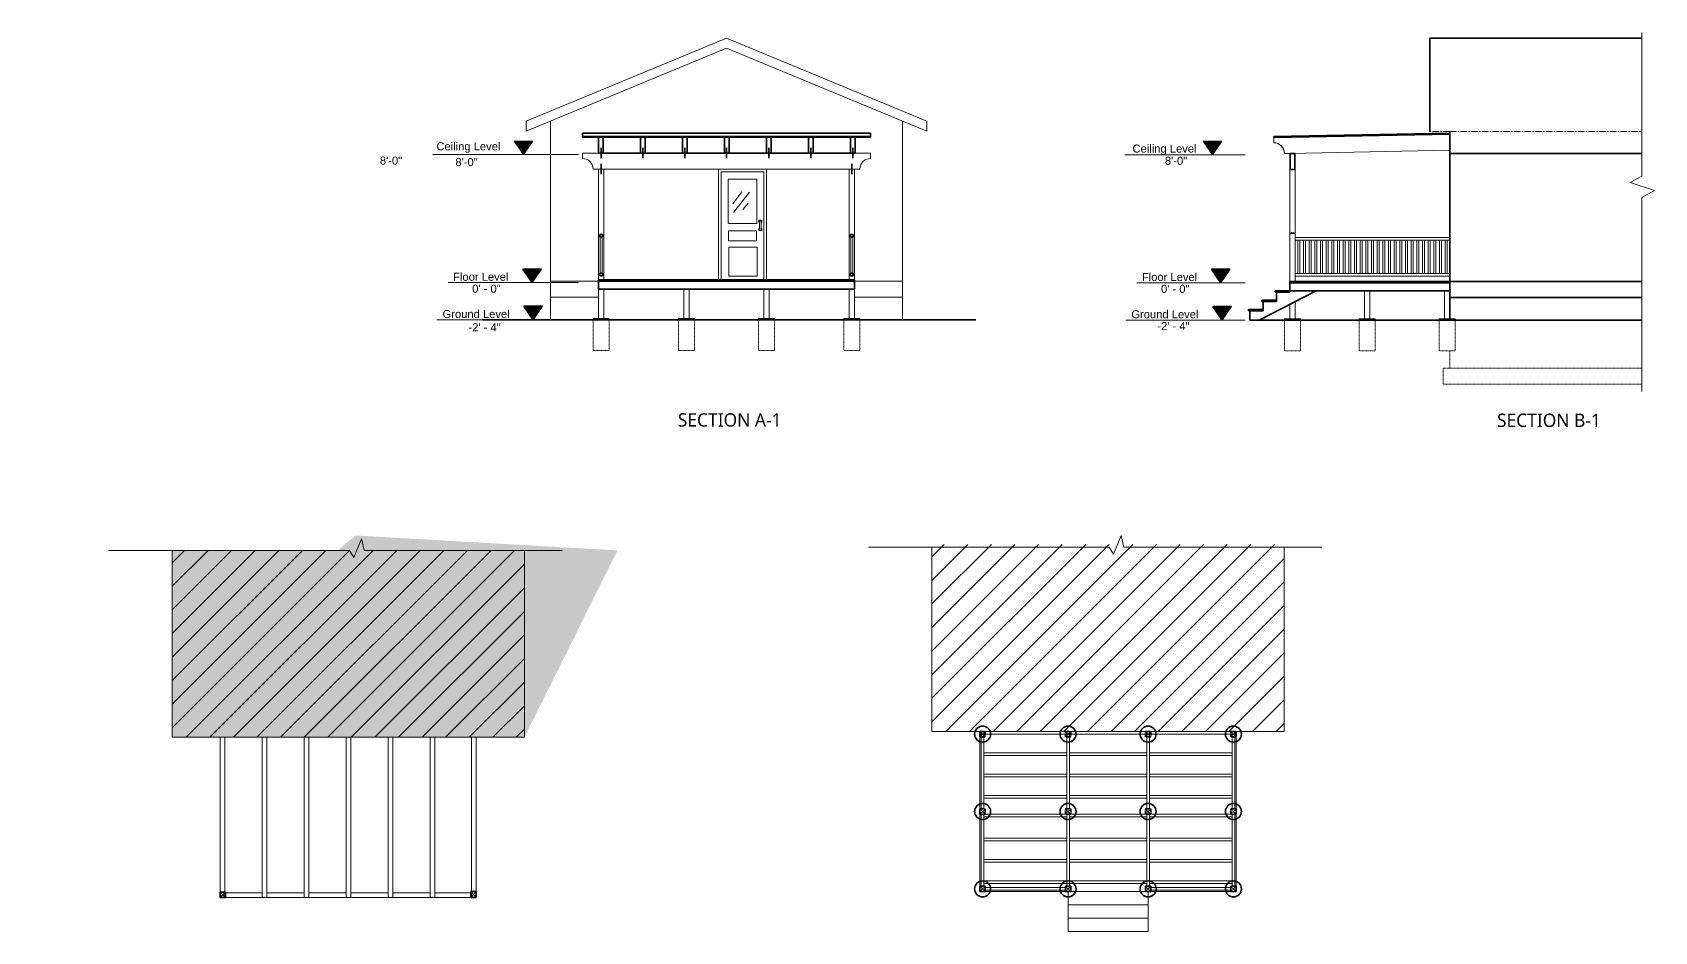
# Model space of a CAD drawing. Header units: inches. Extents: x -562 to 8953, y -6490 to -2066.
# Drawn here: x 6441 to 7657, y -4125 to -3451 of the extents above; entities that cross this region are included whole.
import ezdxf

# ---------------------------------------------------------------- set-up
doc = ezdxf.new("R2010")
doc.units = ezdxf.units.IN
doc.header["$MEASUREMENT"] = 0
for name, pattern in [('ACAD_ISO02W100', [15, 12, -3]), ('CENTER', [2, 1.25, -0.25, 0.25, -0.25]), ('Dash 1_16_', [0.125, 0.0625, -0.0625])]:
    doc.linetypes.add(name, pattern=pattern)
for name, color, linetype, lineweight in [('cen', 10, 'CENTER', 9), ('exist building dotline', 8, 'CENTER', 13), ('exsist building view line', 8, 'Continuous', 13), ('FOUNDATION', 95, 'CENTER', 9), ('Text', 7, 'Continuous', 9), ('wall', 70, 'Continuous', 35), ('wall section', 7, 'Continuous', 35), ('wall view line', 70, 'Continuous', 13), ('wood', 40, 'Continuous', 9)]:
    doc.layers.add(name, color=color, linetype=linetype, lineweight=lineweight)
doc.layers.add('dimensions', color=1, linetype='Continuous')
doc.layers.add('exist building section', color=7, linetype='Continuous', lineweight=35, true_color=0x757575)
doc.styles.add('Arial', font='arial.ttf', dxfattribs={"height": 6})
pattern_1 = [(45, (0, 0), (-0.00088388347648, 0.00088388347648), [])]

# ---------------------------------------------------------------- blocks, each defined once
blk = doc.blocks.new('4X9 POST')
at = {"layer": 'cen', "ltscale": 0.5}
for p, q in [((2, 2), (-2, -2)), ((-2, 2), (2, -2))]:
    blk.add_line(p, q, dxfattribs=at)
at = {"layer": 'wall', "color": 2, "linetype": 'CENTER', "ltscale": 2}
for p, q in [((-2, -2), (-2, 2)), ((-2, 2), (2, 2)), ((2, 2), (2, -2)), ((2, -2), (-2, -2))]:
    blk.add_line(p, q, dxfattribs=at)

msp = doc.modelspace()

# ---------------------------------------------------------------- hatches: boundary and pattern name
h = msp.add_hatch(color=256)
h.dxf.hatch_style = 1
h.paths.add_polyline_path([(6822.37, -3628.76), (6808.37, -3628.76), (6815.37, -3638.94)])
h = msp.add_hatch(color=256)
h.dxf.hatch_style = 1
h.paths.add_polyline_path([(7338.77, -3628.93), (7324.77, -3628.93), (7331.77, -3639.11)])
h = msp.add_hatch(color=256)
h.dxf.hatch_style = 1
h.paths.add_polyline_path([(6823.31, -3656.67), (6809.31, -3656.67), (6816.31, -3666.85)])
h = msp.add_hatch(color=256)
h.dxf.hatch_style = 1
h.paths.add_polyline_path([(7339.7, -3656.84), (7325.7, -3656.84), (7332.7, -3667.02)])
at = {"layer": 'Text', "ltscale": 100}
h = msp.add_hatch(color=256, dxfattribs=at)
h.dxf.hatch_style = 1
h.paths.add_polyline_path([(6816.01, -3532.76), (6802.01, -3532.76), (6809.01, -3542.94)])
h = msp.add_hatch(color=256, dxfattribs=at)
h.dxf.hatch_style = 1
h.paths.add_polyline_path([(7332.4, -3532.93), (7318.4, -3532.93), (7325.4, -3543.11)])
at = {"layer": 'wall view line', "ltscale": 100}
h = msp.add_hatch(dxfattribs=at)
h.set_pattern_fill('ANSI31', color=256, scale=0.01)
h.set_pattern_definition(pattern_1)
edge = h.paths.add_edge_path()
edge.add_line((6809.59, -3979.79), (6809.59, -3839.67))
edge.add_line((6677.59, -3979.79), (6809.59, -3979.79))
edge.add_line((6677.59, -3979.79), (6545.59, -3979.79))
edge.add_line((6545.59, -3979.79), (6545.59, -3839.67))
edge.add_line((6440.83, -3839.67), (6669.51, -3839.67))
edge.add_line((6689.36, -3839.67), (6879.56, -3839.67))
edge.add_line((6683.07, -3828.48), (6689.36, -3839.67))
edge.add_line((6676.78, -3847.41), (6683.07, -3828.48))
edge.add_line((6669.51, -3839.67), (6676.78, -3847.41))
h = msp.add_hatch(dxfattribs=at)
h.set_pattern_fill('ANSI31', color=256, scale=0.01)
h.set_pattern_definition(pattern_1)
edge = h.paths.add_edge_path()
edge.add_line((6689.36, -3839.67), (6879.56, -3839.67))
edge.add_line((6683.07, -3828.48), (6689.36, -3839.67))
edge.add_line((6676.78, -3847.41), (6683.07, -3828.48))
edge.add_line((6669.51, -3839.67), (6676.78, -3847.41))
edge.add_line((6440.83, -3839.67), (6669.51, -3839.67))
edge.add_line((6809.59, -3979.79), (6809.59, -3839.67))
h = msp.add_hatch(dxfattribs=at)
h.set_pattern_fill('ANSI31', color=256, scale=0.01)
h.set_pattern_definition(pattern_1)
edge = h.paths.add_edge_path()
edge.add_line((6545.59, -3979.79), (6545.59, -3839.67))
h = msp.add_hatch(dxfattribs=at)
h.set_pattern_fill('ANSI31', color=256, scale=0.01)
h.set_pattern_definition(pattern_1)
h.paths.add_polyline_path([(6545.59, -3839.67), (6809.59, -3839.67), (6809.59, -3979.79), (6677.59, -3979.79), (6545.59, -3979.79)])
edge = h.paths.add_edge_path(flags=17)
edge.add_line((6773.59, -3979.79), (6581.59, -3979.79))
h = msp.add_hatch(dxfattribs=at)
h.set_pattern_fill('ANSI31', color=252, scale=100)
h.paths.add_polyline_path([(6545.59, -3839.67), (6809.59, -3839.67), (6809.59, -3979.79), (6677.59, -3979.79), (6545.59, -3979.79)])
h = msp.add_hatch(dxfattribs=at)
h.set_pattern_fill('ANSI31', color=252, scale=100)
h.set_pattern_definition([(45, (569.582, 4.38), (-8.838835, 8.838835), [])])
h.paths.add_polyline_path([(7115.18, -3835.29), (7379.18, -3835.29), (7379.18, -3975.41), (7247.18, -3975.41), (7115.18, -3975.41)])

# ---------------------------------------------------------------- linework, layer by layer
for p, q in [((6822.37, -3628.76), (6808.37, -3628.76)), ((6815.37, -3638.94), (6808.37, -3628.76)), ((6815.37, -3638.94), (6822.37, -3628.76)), ((7338.77, -3628.93), (7324.77, -3628.93)), ((7331.77, -3639.11), (7324.77, -3628.93)), ((7331.77, -3639.11), (7338.77, -3628.93)), ((6823.31, -3656.67), (6809.31, -3656.67)), ((6816.31, -3666.85), (6809.31, -3656.67)), ((6816.31, -3666.85), (6823.31, -3656.67)), ((7339.7, -3656.84), (7325.7, -3656.84)), ((7332.7, -3667.02), (7325.7, -3656.84)), ((7332.7, -3667.02), (7339.7, -3656.84))]:
    msp.add_line(p, q)
at = {"layer": 'cen', "ltscale": 0.5}
for p, q in [((7219.18, -3975.41), (7215.18, -3979.41)), ((7215.18, -3975.41), (7219.18, -3979.41)), ((7219.18, -4033.41), (7215.18, -4037.41)), ((7215.18, -4033.41), (7219.18, -4037.41)), ((7155.18, -4091.41), (7151.18, -4095.41)), ((7151.18, -4091.41), (7155.18, -4095.41)), ((7219.18, -4091.41), (7215.18, -4095.41)), ((7215.18, -4091.41), (7219.18, -4095.41)), ((7279.18, -4091.41), (7275.18, -4095.41)), ((7275.18, -4091.41), (7279.18, -4095.41)), ((7343.18, -4091.41), (7339.18, -4095.41)), ((7339.18, -4091.41), (7343.18, -4095.41))]:
    msp.add_line(p, q, dxfattribs=at)
at = {"layer": 'dimensions', "lineweight": 0, "ltscale": 100}
for p, q in [((7647.36, -3451.37), (7647.36, -3559.1)), ((7647.36, -3559.1), (7638.68, -3563.82)), ((7638.68, -3563.82), (7656.9, -3569.83)), ((7656.9, -3569.83), (7647.36, -3575.12)), ((7647.36, -3575.12), (7647.36, -3720.43))]:
    msp.add_line(p, q, dxfattribs=at)
at = {"layer": 'exist building dotline', "ltscale": 4}
for q in [(7488.38, -3525.51), (7647.36, -3525.51)]:
    msp.add_line((7503.38, -3525.51), q, dxfattribs=at)
at = {"layer": 'exist building dotline', "linetype": 'ACAD_ISO02W100', "ltscale": 0.008}
for p, q in [((7503.38, -3690.02), (7503.38, -3703.02)), ((7503.38, -3703.02), (7498.38, -3703.02)), ((7498.38, -3703.02), (7498.38, -3715.02)), ((7503.38, -3703.02), (7647.36, -3703.02)), ((7498.38, -3715.02), (7647.36, -3715.02))]:
    msp.add_line(p, q, dxfattribs=at)
at = {"layer": 'exist building section'}
for p, q in [((7488.38, -3525.51), (7488.38, -3455.77)), ((7488.38, -3455.77), (7647.36, -3455.77)), ((7503.38, -3525.51), (7503.38, -3667.02)), ((7647.36, -3542.02), (7503.38, -3542.02)), ((7503.38, -3638.02), (7647.36, -3638.02)), ((7503.38, -3650.02), (7647.36, -3650.02))]:
    msp.add_line(p, q, dxfattribs=at)
at = {"layer": 'exist building section', "color": 252, "ltscale": 100}
for p, q in [((6581.59, -4099.79), (6581.59, -4095.79)), ((6581.59, -4095.79), (6585.59, -4095.79)), ((6585.59, -4095.79), (6581.59, -4099.79)), ((6581.59, -4095.79), (6585.59, -4099.79)), ((6585.59, -4095.79), (6585.59, -4099.79)), ((6769.59, -4099.79), (6769.59, -4095.29)), ((6769.59, -4095.29), (6773.59, -4095.29)), ((6773.59, -4095.29), (6769.59, -4099.79)), ((6769.59, -4095.29), (6773.59, -4099.79)), ((6773.59, -4095.29), (6773.59, -4099.79)), ((6585.59, -4099.79), (6581.59, -4099.79)), ((6770.09, -4099.79), (6769.59, -4099.79)), ((6773.59, -4099.79), (6769.84, -4099.79))]:
    msp.add_line(p, q, dxfattribs=at)
for centre in [(7153.18, -3977.41), (7217.18, -3977.41), (7277.18, -3977.41), (7341.18, -3977.41), (7153.18, -4035.41), (7217.18, -4035.41), (7277.18, -4035.41), (7341.18, -4035.41), (7153.18, -4093.41), (7217.18, -4093.41), (7277.18, -4093.41), (7341.18, -4093.41)]:
    msp.add_circle(centre, 6, dxfattribs=at)
at = {"layer": 'exsist building view line'}
for p, q in [((6961.13, -3455.6), (6810.85, -3517.85)), ((6961.13, -3463.18), (6810.85, -3525.43)), ((6961.13, -3455.6), (7111.41, -3517.85)), ((6961.13, -3463.18), (7111.41, -3525.43)), ((6810.85, -3517.85), (6810.85, -3525.43)), ((6829.13, -3649.85), (6829.13, -3517.85)), ((7093.13, -3517.85), (7093.13, -3649.85)), ((7111.41, -3517.85), (7111.41, -3525.43)), ((6865.13, -3637.85), (6829.13, -3637.85)), ((7057.13, -3637.85), (7093.13, -3637.85)), ((6829.13, -3649.85), (6829.13, -3666.85)), ((6865.13, -3649.85), (6829.13, -3649.85)), ((7057.13, -3649.85), (7093.13, -3649.85)), ((7093.13, -3666.85), (7093.13, -3649.85))]:
    msp.add_line(p, q, dxfattribs=at)
at = {"layer": 'exsist building view line', "color": 252, "ltscale": 100}
msp.add_line((7115.18, -3975.41), (7379.18, -3975.41), dxfattribs=at)
at = {"layer": 'FOUNDATION', "linetype": 'ACAD_ISO02W100', "ltscale": 0.008}
for p, q in [((6861.11, -3666.85), (6861.11, -3689.85)), ((6873.11, -3689.85), (6873.11, -3666.85)), ((6925.11, -3666.85), (6925.11, -3689.85)), ((6937.11, -3689.85), (6937.11, -3666.85)), ((6985.15, -3666.85), (6985.15, -3689.85)), ((6997.15, -3689.85), (6997.15, -3666.85)), ((7049.11, -3666.85), (7049.11, -3689.85)), ((7061.11, -3689.85), (7061.11, -3666.85)), ((6861.11, -3689.85), (6873.11, -3689.85)), ((6925.11, -3689.85), (6937.11, -3689.85)), ((6985.15, -3689.85), (6997.15, -3689.85)), ((7049.11, -3689.85), (7061.11, -3689.85))]:
    msp.add_line(p, q, dxfattribs=at)
at = {"layer": 'FOUNDATION', "linetype": 'Dash 1_16_'}
for p, q in [((7379.39, -3667.02), (7379.39, -3690.02)), ((7391.39, -3690.02), (7391.39, -3667.02)), ((7435.39, -3667.02), (7435.39, -3690.02)), ((7447.39, -3690.02), (7447.39, -3667.02)), ((7495.39, -3667.02), (7495.39, -3690.02)), ((7507.39, -3690.02), (7507.39, -3667.02)), ((7379.39, -3690.02), (7391.39, -3690.02)), ((7435.39, -3690.02), (7447.39, -3690.02)), ((7495.39, -3690.02), (7507.39, -3690.02))]:
    msp.add_line(p, q, dxfattribs=at)
at = {"layer": 'Text', "ltscale": 100}
for p, q in [((6816.01, -3532.76), (6802.01, -3532.76)), ((6809.01, -3542.94), (6802.01, -3532.76)), ((6809.01, -3542.94), (6816.01, -3532.76)), ((7332.4, -3532.93), (7318.4, -3532.93)), ((7325.4, -3543.11), (7318.4, -3532.93)), ((7325.4, -3543.11), (7332.4, -3532.93)), ((7349.88, -3543.11), (7259.71, -3543.11)), ((7349.88, -3639.11), (7268.77, -3639.11)), ((7349.88, -3667.02), (7260.47, -3667.02))]:
    msp.add_line(p, q, dxfattribs=at)
at = {"layer": 'Text', "linetype": 'CENTER'}
for p, q in [((6850.31, -3542.94), (6741.01, -3542.94)), ((6850.31, -3638.94), (6752.37, -3638.94)), ((6850.31, -3666.85), (6744.07, -3666.85))]:
    msp.add_line(p, q, dxfattribs=at)
at = {"layer": 'wall', "ltscale": 100}
for p, q in [((6853.13, -3529.26), (6853.13, -3526.76)), ((6853.13, -3526.76), (7069.13, -3526.76)), ((7057.63, -3529.85), (7061.13, -3529.85)), ((7069.13, -3526.76), (7069.13, -3529.26)), ((7503.38, -3526.93), (7371.38, -3529.43)), ((7503.38, -3527.52), (7371.38, -3530.02)), ((7371.38, -3530.02), (7371.38, -3529.43)), ((6865.13, -3541.85), (7057.13, -3541.85)), ((7383.63, -3554.02), (7383.63, -3542.02)), ((7383.63, -3542.02), (7387.13, -3542.02)), ((7387.13, -3542.02), (7387.13, -3554.02)), ((7383.63, -3554.02), (7387.13, -3554.02)), ((6868.13, -3602.85), (6866.13, -3602.85)), ((6866.13, -3602.85), (6866.13, -3604.85)), ((6868.13, -3604.85), (6866.13, -3604.85)), ((6867.13, -3604.85), (6866.38, -3604.85)), ((6868.13, -3602.85), (6868.13, -3604.85)), ((7054.13, -3602.85), (7056.13, -3602.85)), ((7054.13, -3602.85), (7054.13, -3604.85)), ((7054.13, -3604.85), (7056.13, -3604.85)), ((7056.13, -3602.85), (7056.13, -3604.85)), ((6868.13, -3631.85), (6866.13, -3631.85)), ((6866.13, -3631.85), (6866.13, -3633.85)), ((6868.13, -3633.85), (6866.13, -3633.85)), ((6868.13, -3631.85), (6868.13, -3633.85)), ((7054.13, -3631.85), (7056.13, -3631.85)), ((7054.13, -3631.85), (7054.13, -3633.85)), ((7054.13, -3633.85), (7056.13, -3633.85)), ((7056.13, -3631.85), (7056.13, -3633.85)), ((6865.13, -3636.85), (6865.13, -3643.85)), ((6865.13, -3636.85), (7057.13, -3636.85)), ((6865.13, -3637.85), (7057.13, -3637.85)), ((6865.13, -3637.85), (6955.13, -3637.85)), ((6865.13, -3643.85), (6955.13, -3643.85)), ((6865.13, -3643.85), (7057.13, -3643.85)), ((7057.13, -3636.85), (7057.13, -3643.85)), ((7360.38, -3667.02), (7403.09, -3645.02)), ((7373.38, -3645.02), (7372.38, -3645.02)), ((7372.38, -3645.02), (7372.38, -3646.02)), ((7372.38, -3646.02), (7383.38, -3646.02)), ((7383.38, -3645.02), (7373.38, -3645.02)), ((7373.38, -3646.02), (7373.38, -3652.02)), ((7503.38, -3638.02), (7383.38, -3638.02)), ((7383.38, -3638.02), (7383.38, -3646.02)), ((7383.38, -3638.02), (7383.38, -3645.02)), ((7383.38, -3638.02), (7399.38, -3638.02)), ((7503.38, -3639.02), (7383.38, -3639.02)), ((7503.38, -3645.02), (7383.38, -3645.02)), ((7391.38, -3638.02), (7391.38, -3639.02)), ((7407.38, -3638.02), (7407.38, -3639.02)), ((7423.38, -3638.02), (7423.38, -3639.02)), ((7439.38, -3638.02), (7439.38, -3639.02)), ((7455.38, -3638.02), (7455.38, -3639.02)), ((7471.38, -3638.02), (7471.38, -3639.02)), ((7487.38, -3638.02), (7487.38, -3639.02)), ((7503.38, -3638.02), (7503.38, -3645.02)), ((7503.38, -3638.02), (7503.38, -3639.02)), ((7353.38, -3659.02), (7352.38, -3659.02)), ((7352.38, -3659.02), (7352.38, -3660.02)), ((7352.38, -3660.02), (7363.38, -3660.02)), ((7363.38, -3659.02), (7353.38, -3659.02)), ((7363.38, -3659.02), (7353.38, -3659.02)), ((7353.38, -3660.02), (7353.38, -3667.02)), ((7363.38, -3652.02), (7362.38, -3652.02)), ((7362.38, -3652.02), (7362.38, -3653.02)), ((7362.38, -3653.02), (7373.38, -3653.02)), ((7373.38, -3652.02), (7363.38, -3652.02)), ((7373.38, -3652.02), (7363.38, -3652.02)), ((7363.38, -3653.02), (7363.38, -3659.02)), ((7363.38, -3659.02), (7363.38, -3660.02)), ((7373.38, -3652.02), (7373.38, -3653.02)), ((6829.13, -3666.85), (6778.18, -3666.85)), ((6829.13, -3666.85), (7093.13, -3666.85)), ((7093.13, -3666.85), (7148.02, -3666.85)), ((7353.38, -3667.02), (7379.39, -3667.02)), ((7353.38, -3667.02), (7360.38, -3667.02)), ((7383.38, -3667.02), (7366.3, -3667.02)), ((7383.38, -3667.02), (7387.38, -3667.02)), ((7387.38, -3667.02), (7647.36, -3667.02)), ((7339.18, -4091.41), (7343.18, -4091.41))]:
    msp.add_line(p, q, dxfattribs=at)
at = {"layer": 'wall', "color": 2, "linetype": 'CENTER', "ltscale": 2}
for p, q in [((7215.18, -3979.41), (7215.18, -3975.41)), ((7215.18, -3975.41), (7219.18, -3975.41)), ((7219.18, -3975.41), (7219.18, -3979.41)), ((7219.18, -3979.41), (7215.18, -3979.41)), ((7215.18, -4037.41), (7215.18, -4033.41)), ((7215.18, -4033.41), (7219.18, -4033.41)), ((7219.18, -4033.41), (7219.18, -4037.41)), ((7219.18, -4037.41), (7215.18, -4037.41))]:
    msp.add_line(p, q, dxfattribs=at)
at = {"layer": 'wall', "color": 2, "ltscale": 2}
for p, q in [((7151.18, -4095.41), (7151.18, -4091.41)), ((7151.18, -4091.41), (7155.18, -4091.41)), ((7155.18, -4095.41), (7151.18, -4095.41)), ((7155.18, -4091.41), (7155.18, -4095.41)), ((7215.18, -4095.41), (7215.18, -4091.41)), ((7215.18, -4091.41), (7219.18, -4091.41)), ((7219.18, -4095.41), (7215.18, -4095.41)), ((7219.18, -4091.41), (7219.18, -4095.41)), ((7275.18, -4095.41), (7275.18, -4091.41)), ((7275.18, -4091.41), (7279.18, -4091.41)), ((7279.18, -4095.41), (7275.18, -4095.41)), ((7279.18, -4091.41), (7279.18, -4095.41)), ((7339.18, -4095.41), (7339.18, -4091.41)), ((7339.18, -4091.41), (7343.18, -4091.41)), ((7343.18, -4095.41), (7339.18, -4095.41)), ((7343.18, -4091.41), (7343.18, -4095.41))]:
    msp.add_line(p, q, dxfattribs=at)
at = {"layer": 'wall', "color": 252, "ltscale": 100}
for p, q in [((7340.18, -4087.5), (7340.18, -4087.41)), ((7342.18, -4087.5), (7342.18, -4087.41))]:
    msp.add_line(p, q, dxfattribs=at)
at = {"layer": 'wall', "ltscale": 100}
for points in [[(7069.13, -3529.85), (6865.13, -3529.85), (6853.13, -3529.85), (6853.13, -3529.26), (7069.13, -3529.26)], [(6865.13, -3529.85), (6868.63, -3529.85), (6868.63, -3541.85), (6865.13, -3541.85)], [(6896.63, -3529.85), (6900.13, -3529.85), (6900.13, -3541.85), (6896.63, -3541.85)], [(6928.13, -3529.85), (6931.63, -3529.85), (6931.63, -3541.85), (6928.13, -3541.85)], [(6959.63, -3529.85), (6963.13, -3529.85), (6963.13, -3541.85), (6959.63, -3541.85)], [(6991.13, -3529.85), (6994.63, -3529.85), (6994.63, -3541.85), (6991.13, -3541.85)], [(7022.63, -3529.85), (7026.13, -3529.85), (7026.13, -3541.85), (7022.63, -3541.85)], [(7054.13, -3529.85), (7057.63, -3529.85), (7057.63, -3541.85), (7054.13, -3541.85)]]:
    msp.add_lwpolyline(points, close=True, dxfattribs=at)
at = {"layer": 'wall section', "ltscale": 100}
msp.add_line((7353.38, -3667.02), (7360.38, -3667.02), dxfattribs=at)
at = {"layer": 'wall view line', "lineweight": 35, "ltscale": 100}
for p, q in [((6867.14, -3537.99), (6867.14, -3545.72)), ((6898.38, -3537.99), (6898.38, -3545.72)), ((6929.88, -3537.99), (6929.88, -3545.72)), ((6961.13, -3537.99), (6961.13, -3545.72)), ((6992.88, -3537.99), (6992.88, -3545.72)), ((7024.38, -3537.99), (7024.38, -3545.72)), ((7055.88, -3537.99), (7055.88, -3545.72)), ((6867.14, -3549.94), (6867.14, -3557.68)), ((7055.1, -3549.99), (7055.1, -3557.72))]:
    msp.add_line(p, q, dxfattribs=at)
at = {"layer": 'wall view line', "ltscale": 100}
for p, q in [((6865.13, -3541.85), (6853.13, -3541.85)), ((6853.13, -3541.85), (6853.13, -3545.85)), ((7057.13, -3541.85), (7069.13, -3541.85)), ((7069.13, -3541.85), (7069.13, -3545.85)), ((6865.13, -3553.85), (6861.13, -3553.85)), ((6865.13, -3637.85), (6865.13, -3553.85)), ((6865.13, -3553.85), (7057.13, -3553.85)), ((6869.13, -3636.85), (6869.13, -3553.85)), ((7053.13, -3553.85), (7053.13, -3636.85)), ((7057.13, -3553.85), (7057.13, -3637.85)), ((7057.13, -3553.85), (7061.13, -3553.85)), ((7383.38, -3638.02), (7383.38, -3554.02)), ((7383.38, -3554.02), (7387.38, -3554.02)), ((7387.38, -3554.02), (7387.38, -3638.02)), ((6866.38, -3604.85), (6866.38, -3631.85)), ((6867.88, -3604.85), (6867.88, -3631.85)), ((7054.38, -3604.85), (7054.38, -3631.85)), ((7055.88, -3604.85), (7055.88, -3631.85)), ((7385.38, -3601.02), (7383.38, -3602.02)), ((7383.38, -3638.02), (7383.38, -3602.02)), ((7387.38, -3602.02), (7383.38, -3602.02)), ((7383.38, -3602.02), (7383.38, -3603.02)), ((7385.38, -3601.02), (7387.38, -3602.02)), ((7387.38, -3638.02), (7387.38, -3602.02)), ((7387.38, -3638.02), (7387.38, -3602.02)), ((7387.38, -3605.02), (7503.38, -3605.02)), ((7387.38, -3607.02), (7503.38, -3607.02)), ((7387.38, -3607.02), (7389.38, -3607.02)), ((7389.38, -3607.02), (7389.38, -3632.02)), ((7390.88, -3607.02), (7390.88, -3632.02)), ((7393.63, -3607.02), (7393.63, -3632.02)), ((7395.13, -3607.02), (7395.13, -3632.02)), ((7397.88, -3607.02), (7397.88, -3632.02)), ((7399.38, -3607.02), (7399.38, -3632.02)), ((7402.13, -3607.02), (7402.13, -3632.02)), ((7403.63, -3607.02), (7403.63, -3632.02)), ((7406.38, -3607.02), (7406.38, -3632.02)), ((7407.88, -3607.02), (7407.88, -3632.02)), ((7410.63, -3607.02), (7410.63, -3632.02)), ((7412.13, -3607.02), (7412.13, -3632.02)), ((7414.88, -3607.02), (7414.88, -3632.02)), ((7416.38, -3607.02), (7416.38, -3632.02)), ((7419.13, -3607.02), (7419.13, -3632.02)), ((7420.63, -3607.02), (7420.63, -3632.02)), ((7423.38, -3607.02), (7423.38, -3632.02)), ((7424.88, -3607.02), (7424.88, -3632.02)), ((7427.63, -3607.02), (7427.63, -3632.02)), ((7429.13, -3607.02), (7429.13, -3632.02)), ((7431.88, -3607.02), (7431.88, -3632.02)), ((7433.38, -3607.02), (7433.38, -3632.02)), ((7436.13, -3607.02), (7436.13, -3632.02)), ((7437.63, -3607.02), (7437.63, -3632.02)), ((7440.38, -3607.02), (7440.38, -3632.02)), ((7441.88, -3607.02), (7441.88, -3632.02)), ((7444.63, -3607.02), (7444.63, -3632.02)), ((7446.13, -3607.02), (7446.13, -3632.02)), ((7448.88, -3607.02), (7448.88, -3632.02)), ((7450.38, -3607.02), (7450.38, -3632.02)), ((7453.13, -3607.02), (7453.13, -3632.02)), ((7454.63, -3607.02), (7454.63, -3632.02)), ((7457.38, -3607.02), (7457.38, -3632.02)), ((7458.88, -3607.02), (7458.88, -3632.02)), ((7461.63, -3607.02), (7461.63, -3632.02)), ((7463.13, -3607.02), (7463.13, -3632.02)), ((7465.88, -3607.02), (7465.88, -3632.02)), ((7467.38, -3607.02), (7467.38, -3632.02)), ((7470.13, -3607.02), (7470.13, -3632.02)), ((7471.63, -3607.02), (7471.63, -3632.02)), ((7474.38, -3607.02), (7474.38, -3632.02)), ((7475.88, -3607.02), (7475.88, -3632.02)), ((7478.63, -3607.02), (7478.63, -3632.02)), ((7480.13, -3607.02), (7480.13, -3632.02)), ((7482.88, -3607.02), (7482.88, -3632.02)), ((7484.38, -3607.02), (7484.38, -3632.02)), ((7487.13, -3607.02), (7487.13, -3632.02)), ((7488.63, -3607.02), (7488.63, -3632.02)), ((7491.38, -3607.02), (7491.38, -3632.02)), ((7492.88, -3607.02), (7492.88, -3632.02)), ((7495.63, -3607.02), (7495.63, -3632.02)), ((7497.13, -3607.02), (7497.13, -3632.02)), ((7499.88, -3607.02), (7499.88, -3632.02)), ((7501.38, -3607.02), (7501.38, -3632.02)), ((7383.38, -3638.02), (7383.38, -3634.02)), ((7387.38, -3632.02), (7503.38, -3632.02)), ((7387.38, -3634.02), (7503.38, -3634.02)), ((6865.13, -3643.85), (6865.13, -3665.85)), ((6869.13, -3643.85), (6869.13, -3665.85)), ((6929.13, -3643.85), (6929.13, -3665.85)), ((6933.13, -3643.85), (6933.13, -3665.85)), ((6989.17, -3643.85), (6989.17, -3665.85)), ((6993.17, -3643.85), (6993.17, -3665.85)), ((7053.13, -3643.85), (7053.13, -3665.85)), ((7057.13, -3643.85), (7057.13, -3665.85)), ((7439.38, -3666.02), (7439.38, -3645.02)), ((7443.38, -3645.02), (7443.38, -3666.02)), ((7499.38, -3666.02), (7499.38, -3645.02)), ((7503.38, -3645.02), (7503.38, -3666.02)), ((7383.38, -3655.17), (7383.38, -3666.02)), ((7387.38, -3666.02), (7387.38, -3653.11)), ((6873.11, -3665.85), (6861.11, -3665.85)), ((6861.11, -3665.85), (6861.11, -3666.85)), ((6873.11, -3666.85), (6873.11, -3665.85)), ((6937.11, -3665.85), (6925.11, -3665.85)), ((6925.11, -3665.85), (6925.11, -3666.85)), ((6937.11, -3666.85), (6937.11, -3665.85)), ((6997.15, -3665.85), (6985.15, -3665.85)), ((6985.15, -3665.85), (6985.15, -3666.85)), ((6997.15, -3666.85), (6997.15, -3665.85)), ((7061.11, -3665.85), (7049.11, -3665.85)), ((7049.11, -3665.85), (7049.11, -3666.85)), ((7061.11, -3666.85), (7061.11, -3665.85)), ((7391.39, -3666.02), (7379.39, -3666.02)), ((7391.39, -3666.02), (7379.39, -3666.02)), ((7379.39, -3666.02), (7379.39, -3667.02)), ((7391.39, -3667.02), (7391.39, -3666.02)), ((7447.39, -3666.02), (7435.39, -3666.02)), ((7447.39, -3666.02), (7435.39, -3666.02)), ((7435.39, -3666.02), (7435.39, -3667.02)), ((7447.39, -3667.02), (7447.39, -3666.02)), ((7507.39, -3666.02), (7495.39, -3666.02)), ((7507.39, -3666.02), (7495.39, -3666.02)), ((7495.39, -3666.02), (7495.39, -3667.02)), ((7507.39, -3667.02), (7507.39, -3666.02)), ((7251.4, -3842.57), (7257.01, -3828.54)), ((7257.01, -3828.54), (7259.07, -3837.29)), ((6497.93, -3839.67), (6678.54, -3839.67)), ((6545.59, -3979.79), (6545.59, -3839.67)), ((6678.54, -3839.67), (6681.82, -3844.95)), ((6681.82, -3844.95), (6687.43, -3830.91)), ((6687.43, -3830.91), (6689.49, -3839.67)), ((6689.49, -3839.67), (6837.89, -3839.67)), ((6809.59, -3839.67), (6809.59, -3979.79)), ((7067.51, -3837.29), (7248.13, -3837.29)), ((7115.18, -3975.41), (7115.18, -3837.29)), ((7248.13, -3837.29), (7251.4, -3842.57)), ((7259.07, -3837.29), (7407.47, -3837.29)), ((7379.18, -3837.29), (7379.18, -3975.41)), ((7247.18, -3975.41), (7115.18, -3975.41)), ((7379.18, -3975.41), (7247.18, -3975.41)), ((6677.59, -3979.79), (6545.59, -3979.79)), ((6809.59, -3979.79), (6677.59, -3979.79))]:
    msp.add_line(p, q, dxfattribs=at)
at = {"layer": 'wall view line'}
for p, q in [((7151.18, -3975.41), (7151.18, -4095.41)), ((7151.18, -3975.41), (7343.18, -3975.41)), ((7152.18, -4033.41), (7152.18, -3975.41)), ((7154.18, -4033.41), (7154.18, -3975.41)), ((7216.18, -3975.41), (7216.18, -4033.41)), ((7218.18, -3975.41), (7218.18, -4033.41)), ((7276.18, -3975.41), (7276.18, -4033.41)), ((7278.18, -3975.41), (7278.18, -4033.41)), ((7340.18, -4033.41), (7340.18, -3975.41)), ((7342.18, -4033.41), (7342.18, -3975.41)), ((7343.18, -3975.41), (7343.18, -4095.41)), ((7154.18, -3977.41), (7216.18, -3977.41)), ((7216.18, -3977.41), (7154.18, -3977.41)), ((7218.18, -3977.41), (7276.18, -3977.41)), ((7276.18, -3977.41), (7218.18, -3977.41)), ((7278.18, -3977.41), (7340.18, -3977.41)), ((7340.18, -3977.41), (7278.18, -3977.41)), ((7154.18, -3991.41), (7216.18, -3991.41)), ((7154.18, -3993.41), (7216.18, -3993.41)), ((7218.18, -3991.41), (7276.18, -3991.41)), ((7218.18, -3993.41), (7276.18, -3993.41)), ((7278.18, -3991.41), (7340.18, -3991.41)), ((7278.18, -3993.41), (7340.18, -3993.41)), ((7154.18, -4007.41), (7216.18, -4007.41)), ((7154.18, -4009.41), (7216.18, -4009.41)), ((7218.18, -4007.41), (7276.18, -4007.41)), ((7218.18, -4009.41), (7276.18, -4009.41)), ((7278.18, -4007.41), (7340.18, -4007.41)), ((7278.18, -4009.41), (7340.18, -4009.41)), ((7154.18, -4023.41), (7216.18, -4023.41)), ((7218.18, -4023.41), (7276.18, -4023.41)), ((7278.18, -4023.41), (7340.18, -4023.41)), ((7154.18, -4025.41), (7216.18, -4025.41)), ((7218.18, -4025.41), (7276.18, -4025.41)), ((7278.18, -4025.41), (7340.18, -4025.41)), ((7151.18, -4037.41), (7343.18, -4037.41)), ((7152.18, -4091.41), (7152.18, -4037.41)), ((7154.18, -4091.41), (7154.18, -4037.41)), ((7154.18, -4039.41), (7216.18, -4039.41)), ((7216.18, -4037.41), (7216.18, -4091.41)), ((7218.18, -4037.41), (7218.18, -4091.41)), ((7218.18, -4039.41), (7276.18, -4039.41)), ((7276.18, -4037.41), (7276.18, -4091.41)), ((7278.18, -4037.41), (7278.18, -4091.41)), ((7278.18, -4039.41), (7340.18, -4039.41)), ((7340.18, -4091.41), (7340.18, -4037.41)), ((7342.18, -4091.41), (7342.18, -4037.41)), ((7154.18, -4055.41), (7216.18, -4055.41)), ((7154.18, -4057.41), (7216.18, -4057.41)), ((7218.18, -4055.41), (7276.18, -4055.41)), ((7218.18, -4057.41), (7276.18, -4057.41)), ((7278.18, -4055.41), (7340.18, -4055.41)), ((7278.18, -4057.41), (7340.18, -4057.41)), ((7154.18, -4071.41), (7216.18, -4071.41)), ((7154.18, -4073.41), (7216.18, -4073.41)), ((7218.18, -4071.41), (7276.18, -4071.41)), ((7218.18, -4073.41), (7276.18, -4073.41)), ((7278.18, -4071.41), (7340.18, -4071.41)), ((7278.18, -4073.41), (7340.18, -4073.41)), ((7153.18, -4087.41), (7153.18, -4087.41)), ((7154.18, -4087.41), (7340.18, -4087.41)), ((7154.18, -4089.41), (7276.18, -4089.41)), ((7155.18, -4092.41), (7215.18, -4092.41)), ((7155.18, -4094.41), (7215.18, -4094.41)), ((7155.18, -4095.41), (7339.18, -4095.41)), ((7217.18, -4095.41), (7217.18, -4125.41)), ((7277.18, -4095.41), (7277.18, -4125.41)), ((7278.18, -4089.41), (7340.18, -4089.41)), ((7279.18, -4092.41), (7339.18, -4092.41)), ((7279.18, -4094.41), (7339.18, -4094.41)), ((7217.18, -4105.41), (7277.18, -4105.41)), ((7217.18, -4115.41), (7277.18, -4115.41)), ((7217.18, -4125.41), (7277.18, -4125.41))]:
    msp.add_line(p, q, dxfattribs=at)
at = {"layer": 'wall view line', "ltscale": 100}
msp.add_lwpolyline([(7503.34, -3539.52), (7383.38, -3542.02), (7379.38, -3542.02, 0.4142136), (7371.38, -3534.02), (7371.38, -3530.02), (7383.38, -3530.02), (7503.34, -3527.52)], format="xyb", dxfattribs=at)
for centre, start, end in [((6853.13, -3553.85), 0, 90), ((7069.13, -3553.85), 90, 180)]:
    msp.add_arc(centre, 8, start, end, dxfattribs=at)
at = {"layer": 'wood'}
for p, q in [((6955.13, -3637.85), (6955.13, -3553.85)), ((6955.13, -3553.85), (6991.13, -3553.85)), ((6957.13, -3637.85), (6957.13, -3555.85)), ((6957.13, -3555.85), (6989.13, -3555.85)), ((6989.13, -3555.85), (6989.13, -3637.85)), ((6991.13, -3553.85), (6991.13, -3637.85)), ((6972.55, -3570.79), (6965.89, -3579.89)), ((6978.48, -3571.2), (6966.3, -3586.3)), ((6977.51, -3579.32), (6973.36, -3584.11)), ((6865.13, -3637.85), (6865.13, -3637.85)), ((7383.38, -3638.02), (7393.38, -3638.02)), ((6865.13, -3666.85), (6869.13, -3666.85)), ((7379.39, -3666.02), (7379.39, -3667.02)), ((7383.38, -3667.02), (7387.38, -3667.02)), ((7383.38, -3667.02), (7387.38, -3667.02)), ((7391.39, -3667.02), (7391.39, -3666.02)), ((7435.39, -3666.02), (7435.39, -3667.02)), ((7443.38, -3667.02), (7439.38, -3667.02)), ((7447.39, -3667.02), (7447.39, -3666.02)), ((7495.39, -3666.02), (7495.39, -3667.02)), ((7503.38, -3667.02), (7647.36, -3667.02)), ((7507.39, -3667.02), (7507.39, -3666.02))]:
    msp.add_line(p, q, dxfattribs=at)
at = {"layer": 'wood', "color": 255}
for p, q in [((7343.18, -3975.41), (7151.18, -3975.41)), ((6773.59, -3979.79), (6581.59, -3979.79)), ((6581.59, -3979.79), (6581.59, -4099.79)), ((6585.09, -3979.79), (6585.09, -4099.79)), ((6613.09, -3979.79), (6613.09, -4099.79)), ((6616.59, -3979.79), (6616.59, -4099.79)), ((6644.59, -3979.79), (6644.59, -4099.79)), ((6648.09, -3979.79), (6648.09, -4099.79)), ((6676.09, -3979.79), (6676.09, -4099.79)), ((6679.59, -3979.79), (6679.59, -4099.79)), ((6707.59, -3979.79), (6707.59, -4099.79)), ((6711.09, -3979.79), (6711.09, -4099.79)), ((6739.09, -3979.79), (6739.09, -4099.79)), ((6742.59, -3979.79), (6742.59, -4099.79)), ((6770.09, -3979.79), (6770.09, -4099.79)), ((6773.59, -4099.79), (6773.59, -3979.79)), ((6773.59, -3979.79), (6773.59, -4099.79)), ((6585.09, -4096.29), (6613.09, -4096.29)), ((6616.59, -4096.29), (6644.59, -4096.29)), ((6648.09, -4096.29), (6676.09, -4096.29)), ((6679.59, -4096.29), (6707.59, -4096.29)), ((6711.09, -4096.29), (6739.09, -4096.29)), ((6742.59, -4096.29), (6770.09, -4096.29)), ((6581.59, -4099.79), (6773.59, -4099.79))]:
    msp.add_line(p, q, dxfattribs=at)
at = {"layer": 'wood'}
for points in [[(6962.36, -3561.46), (6983.96, -3561.46), (6983.96, -3594.64), (6962.36, -3594.64)], [(6986.01, -3592.92), (6987.08, -3592.92), (6987.08, -3598.97), (6986.01, -3598.97)], [(6962.56, -3600.04), (6983.76, -3600.04), (6983.76, -3607.64), (6962.56, -3607.64)], [(6962.96, -3612.43), (6984.16, -3612.43), (6984.16, -3634.02), (6962.96, -3634.02)]]:
    msp.add_lwpolyline(points, close=True, dxfattribs=at)
for points in [[(6986.01, -3593.55), (6985.42, -3593.55), (6985.42, -3592.11), (6987.64, -3592.11), (6987.64, -3593.55), (6987.08, -3593.55)], [(6987.08, -3598.47), (6987.73, -3598.47), (6987.73, -3599.94), (6985.42, -3599.94), (6985.42, -3598.47), (6986.01, -3598.47)]]:
    msp.add_lwpolyline(points, dxfattribs=at)
at = {"layer": 'wood', "color": 255}
msp.add_lwpolyline([(6581.59, -3979.79), (6773.59, -3979.79), (6773.59, -4099.79), (6581.59, -4099.79)], close=True, dxfattribs=at)

# ---------------------------------------------------------------- block references
at = {"layer": 'wall view line'}
for p in [(7153.18, -3977.41), (7277.18, -3977.41), (7341.18, -3977.41), (7153.18, -4035.41), (7277.18, -4035.41), (7341.18, -4035.41)]:
    msp.add_blockref('4X9 POST', p, dxfattribs=at)

# ---------------------------------------------------------------- texts
at = {"color": 252, "true_color": 0x939598, "char_height": 10, "attachment_point": 1}
for s, insert in [('{\\fYu Gothic UI|b0|i0|c0|p34;\\C4;SECTION A-1}', (6924.67, -3736.85)), ('{\\fYu Gothic UI|b0|i0|c0|p34;\\C4;SECTION B-1}', (7538.79, -3737.14))]:
    msp.add_mtext_dynamic_manual_height_columns(s, width=108.3592, gutter_width=1, heights=[0], dxfattribs=dict(at, insert=insert))
at = {"layer": 'Text', "ltscale": 100, "char_height": 6, "attachment_point": 3, "style": 'Arial'}
for s, insert, width in [('Ceiling Level', (6791.64, -3533.74), 70.7009), ('Ceiling Level', (7313.52, -3535.42), 70.7009), ('8\'-0"', (6717.98, -3544.43), 70.7009), ('8\'-0"', (6774.62, -3545.58), 70.7009), ('8\'-0"', (7306.51, -3544.59), 70.7009), ('Floor Level', (6797.65, -3631.54), 49.1055), ('Floor Level', (7314.04, -3631.71), 49.1055), ('0\' - 0"', (6791.85, -3640.43), 25.9065), ('0\' - 0"', (7308.25, -3640.59), 25.9065), ('Ground Level', (6798.58, -3659.45), 56.8797), ('Ground Level', (7314.98, -3659.62), 56.8797), ('-2\' - 4"', (6791.85, -3669.43), 25.9065), ('-2\' - 4"', (7308.25, -3668.5), 25.9065)]:
    msp.add_mtext(s, dxfattribs=dict(at, insert=insert, width=width))

doc.saveas('drawing.dxf')
